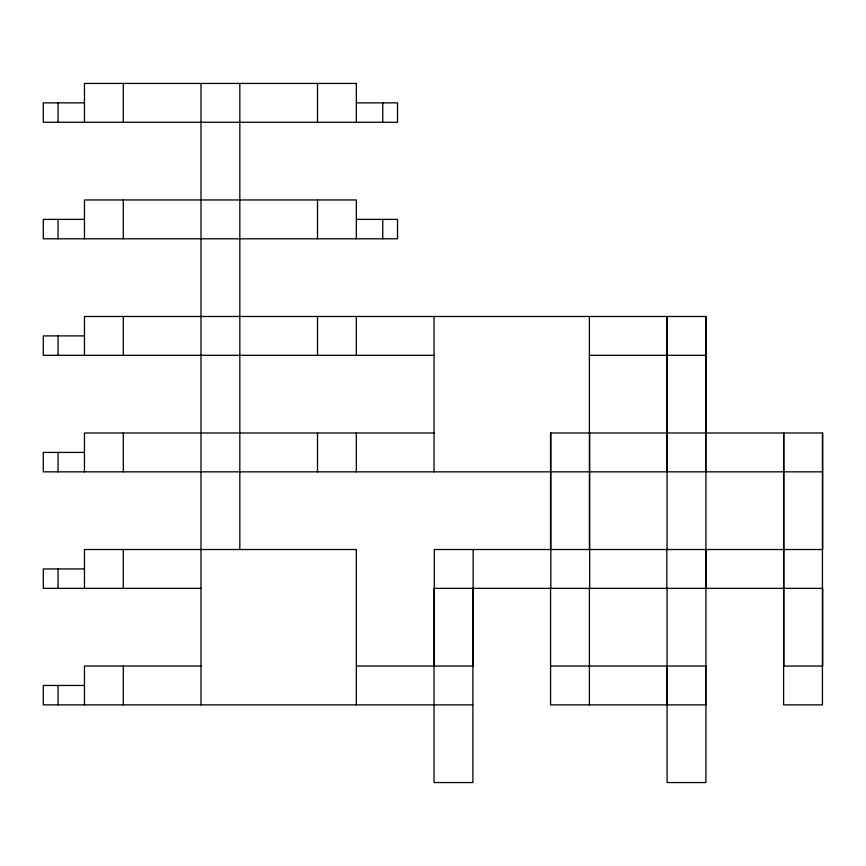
<?xml version="1.0" encoding="UTF-8"?>
<svg xmlns="http://www.w3.org/2000/svg" width="866" height="866" viewBox="0 0 866 866"><rect width="100%" height="100%" fill="white"/><g stroke="black" fill="none" stroke-linecap="round" stroke-linejoin="round"><path stroke-width="1.3" d="M84.467 102.859L43.3 102.859L43.3 122.279L397.526 122.279L397.526 102.859L356.348 102.859M84.467 219.379L43.3 219.379L43.3 238.799L397.526 238.799L397.526 219.379L356.348 219.379M84.467 335.9L43.3 335.9L43.3 355.32L434.039 355.32M589.4 355.32L705.92 355.32M434.039 433L84.467 433L84.467 471.84M84.467 452.42L43.3 452.42L43.3 471.84L822.7 471.84M84.467 568.94L43.3 568.94L43.3 588.36L200.988 588.36M434.299 588.36L705.92 588.36L705.92 782.561L667.08 782.561L667.08 588.36M200.988 666.041L84.467 666.041L84.467 704.881M356.348 666.041L473.139 666.041L473.139 549.52M550.56 666.041L705.92 666.041M783.6 666.041L822.7 666.041L822.7 588.36L706.18 588.36L706.18 549.52L822.7 549.52L822.7 433L550.56 433L550.56 549.52M84.467 685.461L43.3 685.461L43.3 704.881L472.879 704.881M705.92 704.881L550.56 704.881L550.56 588.36M822.44 433L822.44 704.881L783.6 704.881L783.6 433M783.86 433L783.86 666.041M706.18 433L706.18 316.48L84.467 316.48L84.467 355.32M705.92 316.48L705.92 549.52L434.299 549.52L434.299 666.041M705.66 316.48L705.66 471.84M705.66 549.52L705.66 588.36M705.66 666.041L705.66 704.881M667.08 316.48L667.08 549.52M666.809 316.48L666.809 471.84M666.809 549.52L666.809 588.36M666.809 666.041L666.809 704.881M589.659 433L589.659 588.36M589.4 316.48L589.4 549.52M589.4 588.36L589.4 704.881M550.819 433L550.819 588.36M472.879 588.36L472.879 782.561L434.039 782.561L434.039 588.36M434.039 316.48L434.039 471.84M382.761 102.859L382.761 122.279M382.761 219.379L382.761 238.799M356.348 122.279L356.348 83.439L84.467 83.439L84.467 122.279M356.348 238.799L356.348 199.959L84.467 199.959L84.467 238.799M356.348 316.48L356.348 355.32M356.348 433L356.348 471.84M356.348 704.881L356.348 549.52L84.467 549.52L84.467 588.36M317.508 83.439L317.508 122.279M317.508 199.959L317.508 238.799M317.508 316.48L317.508 355.32M317.508 433L317.508 471.84M239.828 83.439L239.828 549.52M200.988 83.439L200.988 704.881M123.308 83.439L123.308 122.279M123.308 199.959L123.308 238.799M123.308 316.48L123.308 355.32M123.308 433L123.308 471.84M123.308 549.52L123.308 588.36M123.308 666.041L123.308 704.881M58.054 102.859L58.054 122.279M58.054 219.379L58.054 238.799M58.054 335.9L58.054 355.32M58.054 452.42L58.054 471.84M58.054 568.94L58.054 588.36M58.054 685.461L58.054 704.881"/></g></svg>
